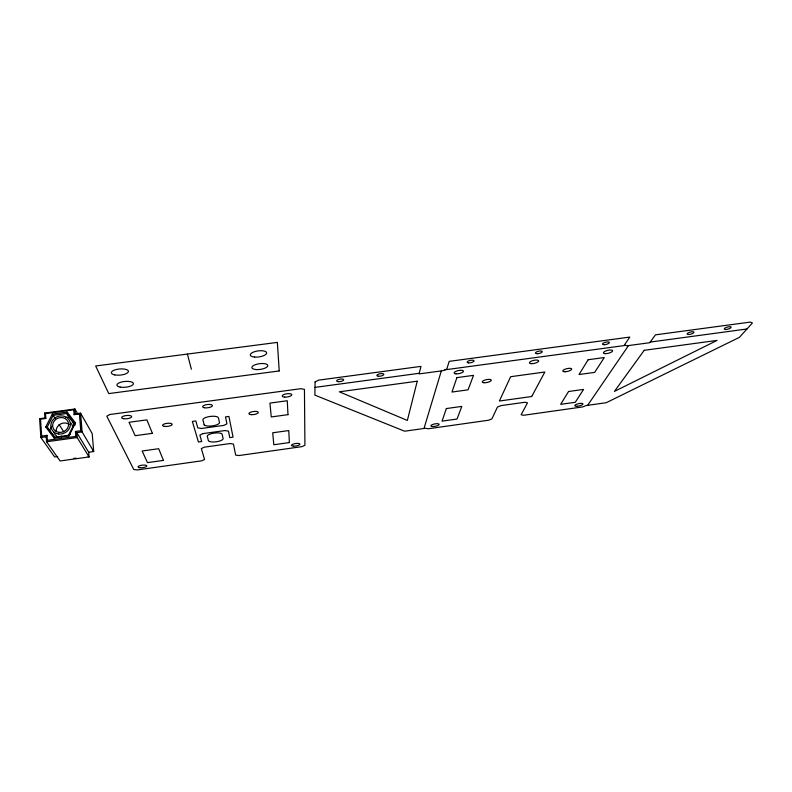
<?xml version="1.0" encoding="UTF-8"?>
<svg xmlns="http://www.w3.org/2000/svg" width="792" height="792" viewBox="0 0 792 792"><rect width="100%" height="100%" fill="white"/><g stroke="black" fill="none" stroke-linecap="round" stroke-linejoin="round"><path stroke-width="1.19" d="M61.519 436.897L61.647 436.224M67.152 412.117L75.487 422.948L68.983 435.877L54.044 437.927L45.728 426.987L52.331 414.107L67.152 412.117L66.825 413.503L68.944 417.038L75.141 425.096M424.007 428.472L441.322 370.903M54.044 437.927L54.806 437.164L68.488 435.293L74.458 423.443L75.487 422.948M54.985 437.798L49.49 430.561L51.658 426.304M41.659 436.085L47.015 435.353L46.233 436.808L40.887 437.54L39.6 418.681L40.511 419.186L41.659 436.085L40.887 437.54L54.658 456.954L57.697 456.529M47.015 435.353L47.362 440.312L46.579 441.758L60.073 460.974L89.06 456.935L88.674 452.232L76.794 432.63L75.458 431.472L80.774 430.749L82.101 431.907L93.704 451.529L88.674 452.232M587.624 405.336L628.511 345.579M77.893 414.176L74.923 409.009L73.745 409.791L74.131 414.652L79.418 413.939L80.586 413.157L92.209 433.63L93.704 451.529L92.793 451.014M74.131 414.652L75.309 413.87L80.586 413.157L82.101 431.907L76.794 432.63L77.18 437.56L89.06 456.935L88.15 456.42M73.458 458.459L75.913 458.123M47.362 440.312L75.844 436.402L77.18 437.56L46.579 441.758L46.233 436.808M314.998 387.387L419.235 373.289M444.926 369.824L625.67 345.381M650.202 342.065L746.985 328.977M44.58 413.077L45.491 413.582L45.837 418.463L44.916 417.958L44.58 413.077L74.923 409.009L75.309 413.87M45.491 413.582L73.745 409.791M39.6 418.681L44.916 417.958M40.511 419.186L45.837 418.463M65.578 417.483L68.944 417.038M45.728 426.987L47.173 427.135L54.806 437.164M68.488 435.293L68.983 435.877M74.458 423.443L66.825 413.503L53.222 415.335L47.173 427.135L49.49 430.561M72.676 422.235L74.042 424.017M52.331 414.107L55.47 418.849M59.113 424.552L63.667 431.67M187.407 354.073L191.387 369.25M79.418 413.939L80.774 430.749M75.458 431.472L75.844 436.402M71.032 423.136A9.831 8.851 -23.7 0 1 72.666 427.413M70.33 434.115A9.831 8.851 -23.7 0 1 68.439 435.808M56.648 435.986A9.831 8.851 -23.7 0 1 53.856 432.313M56.163 431.383A8.009 7.217 -23.8 0 1 60.519 424.017A8.009 7.217 -23.8 0 1 69.201 424.423M315.087 381.863L314.87 395.129L404.623 431.204L425.492 428.254L428.175 428.779L488.565 420.225L491.931 418.859L497.425 407.058L500.92 405.623L525.037 402.247L527.492 402.841L521.146 414.731L523.542 415.285L582.664 406.92L586.189 405.534L606.236 402.702L739.391 337.362L752.4 322.988L750.38 322.077L655.439 334.848L649.737 342.708L626.878 345.797L624.462 344.956L629.779 337.085L449.203 361.35L446.827 368.963L443.035 370.676L419.077 373.913L420.988 366.379L318.671 380.13L315.087 381.863M417.245 381.2L407.345 420.443L339.322 391.802L417.245 381.2M446.351 408.563L442.055 421.146L457.043 419.027L461.805 406.405L446.351 408.563M456.905 377.616L451.985 392.05L468.062 389.832L473.527 375.358L456.905 377.616M532.293 395.446L531.877 396.485L499.386 401.019L510.652 376.695L544.846 372.012L532.293 395.446M568.567 391.505L560.647 404.346L575.249 402.287L583.605 389.407L568.567 391.505M588.159 359.736L579.021 374.537L594.653 372.388L604.296 357.538L588.159 359.736M644.223 350.312L614.434 391.397L717.037 340.412L644.223 350.312M109.88 414.503L106.781 416.166L133.769 469.507L137.372 469.923L201.693 460.825L204.554 459.499L201.356 448.559L204.316 447.163L230.046 443.56L233.442 444.065L235.669 455.103L238.936 455.548L301.881 446.648L304.92 445.302L304.445 389.417L300.901 388.684L109.88 414.503M202.91 433.61L199.861 435.085L201.703 441.54L198.416 441.995L192.357 421.433L195.822 420.958L197.802 427.888L201.485 428.472L223.79 425.393L226.938 423.868L225.492 416.889L228.928 416.414L233.056 437.164L229.799 437.62L228.452 431.125L224.908 430.561L202.91 433.61M289.377 442.56L273.814 444.748L272.705 432.788L288.773 430.551L289.377 442.56M163.459 460.39L147.48 462.637L142.164 451.004L158.687 448.708L163.459 460.39M152.401 433.333L135.165 435.699L129.037 422.294L146.886 419.859L152.401 433.333M287.971 414.652L271.24 416.948L269.953 403.098L287.268 400.732L287.971 414.652M279.22 370.943L108.761 393.594L95.664 365.973L277.358 342.401L279.22 370.943M204.197 424.819L202.91 419.988A7.841 2.515 -7.1 0 1 210.068 416.453A7.841 2.515 -7.1 0 1 218.434 417.859L219.532 422.71A7.801 2.465 -7.2 0 1 212.385 425.878A7.801 2.465 -7.2 0 1 204.197 424.819M208.415 440.6L207.227 436.154A7.564 2.327 -7.3 0 1 214.167 433.105A7.564 2.327 -7.3 0 1 222.106 434.085L223.116 438.55A7.425 2.257 -7.3 0 1 216.305 441.768A7.425 2.257 -7.3 0 1 208.415 440.6M293.594 446.163A4.277 1.257 -8.6 0 0 299.911 444.183A4.277 1.257 -8.6 0 0 293.545 443.975A4.277 1.257 -8.6 0 0 293.594 446.163M251.41 414.662A4.742 1.525 -7.8 0 0 258.301 412.394A4.742 1.525 -7.8 0 0 251.084 412.038A4.742 1.525 -7.8 0 0 251.41 414.662M164.33 426.363A4.841 1.534 -6.4 0 0 172.112 424.611A4.841 1.534 -6.4 0 0 165.607 423.591A4.841 1.534 -6.4 0 0 164.33 426.363M139.739 467.706A4.435 1.267 -6.4 0 0 146.807 466.132A4.435 1.267 -6.4 0 0 140.758 465.409A4.435 1.267 -6.4 0 0 139.739 467.706M123.641 418.711A5.059 1.643 -5.7 0 0 131.67 416.889A5.059 1.643 -5.7 0 0 124.71 415.78A5.059 1.643 -5.7 0 0 123.641 418.711M204.336 407.751A4.95 1.633 -7 0 0 212.365 405.93A4.95 1.633 -7 0 0 205.9 404.781A4.95 1.633 -7 0 0 204.336 407.751M284.645 397.109A4.861 1.624 -8.3 0 0 291.812 394.733A4.861 1.624 -8.3 0 0 284.536 394.287A4.861 1.624 -8.3 0 0 284.645 397.109M59.103 432.373A8.118 7.306 -23.5 0 0 68.181 422.017A8.118 7.306 -23.5 0 0 54.589 420.552A8.118 7.306 -23.5 0 0 59.103 432.373M58.766 434.026A9.93 8.93 -23.5 0 0 69.864 421.364A9.93 8.93 -23.5 0 0 53.232 419.572A9.93 8.93 -23.5 0 0 58.766 434.026M432.6 426.522A4.188 1.218 -10.7 0 0 439.124 424.522A4.188 1.218 -10.7 0 0 433.363 424.255A4.188 1.218 -10.7 0 0 432.6 426.522M688.654 334.491A3.534 1.089 -15 0 0 693.941 332.333A3.534 1.089 -15 0 0 688.971 332.472A3.534 1.089 -15 0 0 688.654 334.491M725.729 329.482A3.544 1.069 -15.5 0 0 731.105 327.324A3.544 1.069 -15.5 0 0 726.214 327.452A3.544 1.069 -15.5 0 0 725.729 329.482M576.972 406.247A4.168 1.168 -12.7 0 0 582.942 403.9A4.168 1.168 -12.7 0 0 576.705 404.227A4.168 1.168 -12.7 0 0 576.972 406.247M455.964 373.834A4.752 1.564 -11.3 0 0 463.429 371.448A4.752 1.564 -11.3 0 0 456.994 370.913A4.752 1.564 -11.3 0 0 455.964 373.834M530.986 363.647A4.742 1.534 -12.6 0 0 538.58 361.251A4.742 1.534 -12.6 0 0 532.501 360.687A4.742 1.534 -12.6 0 0 530.986 363.647M605.741 353.648A4.742 1.495 -13.7 0 0 612.622 350.797A4.742 1.495 -13.7 0 0 605.642 351.024A4.742 1.495 -13.7 0 0 605.741 353.648M565.171 371.745A4.594 1.426 -13 0 0 571.715 369.032A4.594 1.426 -13 0 0 564.815 369.3A4.594 1.426 -13 0 0 565.171 371.745M483.971 382.744A4.604 1.455 -11.7 0 0 491.258 380.447A4.604 1.455 -11.7 0 0 485.14 379.982A4.604 1.455 -11.7 0 0 483.971 382.744M468.468 362.875A3.534 1.188 -11.6 0 0 474.022 361.073A3.534 1.188 -11.6 0 0 469.28 360.657A3.534 1.188 -11.6 0 0 468.468 362.875M537.352 353.707A3.524 1.158 -12.7 0 0 542.292 351.569A3.524 1.158 -12.7 0 0 536.936 351.747A3.524 1.158 -12.7 0 0 537.352 353.707M604.266 344.688A3.524 1.129 -13.8 0 0 609.365 342.54A3.524 1.129 -13.8 0 0 604.177 342.688A3.524 1.129 -13.8 0 0 604.266 344.688M338.313 381.645A3.564 1.218 -9.3 0 0 343.688 379.863A3.564 1.218 -9.3 0 0 338.491 379.497A3.564 1.218 -9.3 0 0 338.313 381.645M378.418 376.23A3.544 1.208 -10 0 0 383.843 374.448A3.544 1.208 -10 0 0 378.794 374.062A3.544 1.208 -10 0 0 378.418 376.23M114.791 374.903A8.563 3.069 -5 0 0 128.383 371.755A8.563 3.069 -5 0 0 116.563 369.458A8.563 3.069 -5 0 0 114.791 374.903M120.156 387.08A8.316 2.911 -5.3 0 0 133.373 384.041A8.316 2.911 -5.3 0 0 121.928 381.922A8.316 2.911 -5.3 0 0 120.156 387.08M256.083 369.557A8.039 2.881 -7.7 0 0 267.805 365.518A8.039 2.881 -7.7 0 0 255.638 364.577A8.039 2.881 -7.7 0 0 256.083 369.557M254.618 357.083A8.257 3.049 -7.7 0 0 266.666 352.876A8.257 3.049 -7.7 0 0 254.143 351.816A8.257 3.049 -7.7 0 0 254.618 357.083"/></g></svg>
